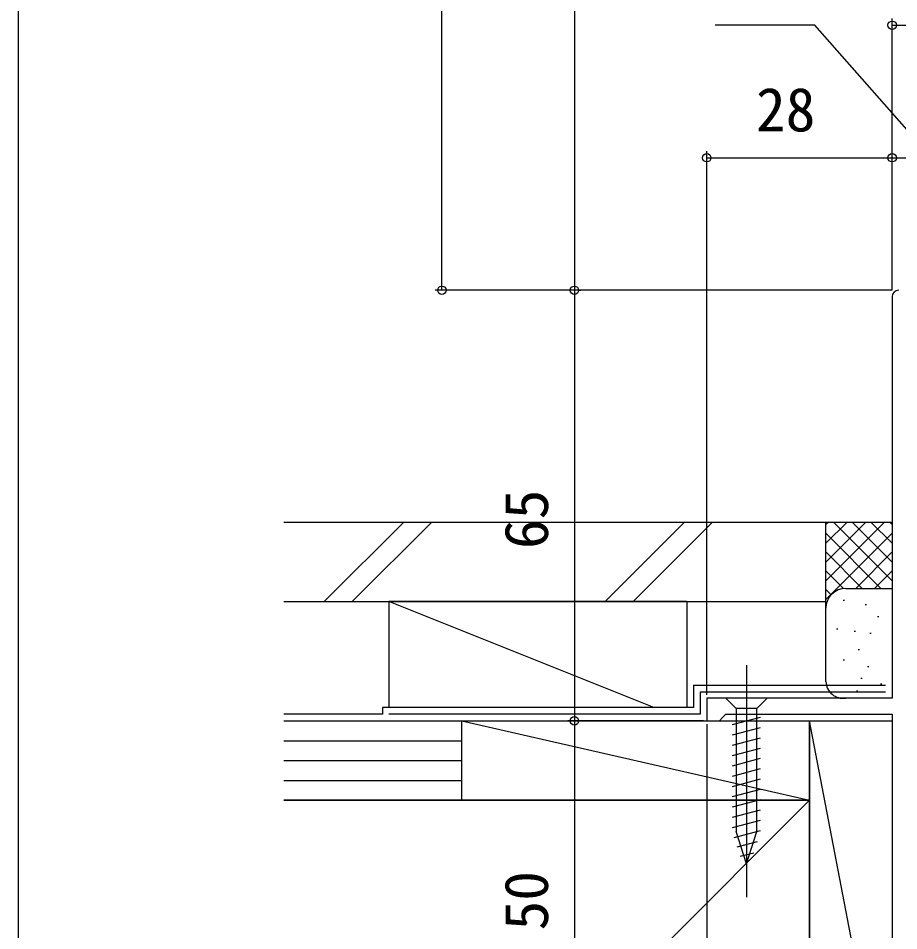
# Model space of a CAD drawing. Units: millimetres, scale not verified. Extents: x -525 to 525, y -783 to 778.
# Drawn here: x -525 to -392, y -468.2 to -330.4 of the extents above; entities that cross this region are included whole.
import ezdxf
from ezdxf.enums import TextEntityAlignment as Align

# ---------------------------------------------------------------- set-up
doc = ezdxf.new("R2010")
doc.units = ezdxf.units.MM
doc.header["$LTSCALE"] = 4
for name, color, linetype in [('0-3_YKK_11', 7, 'Continuous'), ('0-5_YKK_13', 4, 'Continuous'), ('0-7_YKK_D', 6, 'Continuous'), ('0-8_YKK_ZWAK', 7, 'Continuous'), ('0-9_YSS_K', 3, 'Continuous'), ('0-A_YSS_KE', 3, 'Continuous')]:
    doc.layers.add(name, color=color, linetype=linetype)
doc.styles.add('ＭＳ ゴシック', font='')
doc.styles.get('ＭＳ ゴシック').set_extended_font_data('MS Gothic')

msp = doc.modelspace()

# ---------------------------------------------------------------- linework, layer by layer
at = {"layer": '0-3_YKK_11'}
msp.add_lwpolyline([(-393, -372.482), (-393, -433.082), (-421, -433.082), (-421, -436.482), (-419.1, -436.482), (-418.6, -435.982), (-418.1, -435.482), (-393, -435.482), (-393, -486.482), (-391.5, -486.482), (-391.5, -498.982), (-393, -498.982), (-393, -501.482), (-389, -501.482), (-389, -486.482), (-337, -486.482), (-337, -484.682), (-339, -484.682), (-339, -459.982), (-342.3, -459.982)], dxfattribs=at)
msp.add_arc((-392, -372.482), 1, 90.00001, 179.99999, dxfattribs=at)
at = {"layer": '0-5_YKK_13'}
for p, q in [((-415, -428.082), (-415, -463.082)), ((-411.9, -433.082), (-418.1, -433.082)), ((-418.1, -433.082), (-416.55, -434.632)), ((-411.9, -433.082), (-413.45, -434.632)), ((-416.55, -434.632), (-416.55, -453.166)), ((-413.45, -434.632), (-416.55, -434.632)), ((-413.45, -453.166), (-413.45, -434.632)), ((-417.1, -437.058), (-412.9, -435.933)), ((-417.1, -438.611), (-412.9, -437.486)), ((-417.1, -440.164), (-412.9, -439.039)), ((-417.1, -441.717), (-412.9, -440.592)), ((-417.1, -443.27), (-412.9, -442.145)), ((-417.1, -444.823), (-412.9, -443.697)), ((-417.1, -446.376), (-412.9, -445.25)), ((-417.1, -447.929), (-412.9, -446.803)), ((-417.1, -449.482), (-412.9, -448.356)), ((-417.1, -451.035), (-412.9, -449.909)), ((-417.1, -452.587), (-412.9, -451.462)), ((-416.841, -454.071), (-412.9, -453.015)), ((-415, -458.082), (-416.55, -453.166)), ((-415, -458.082), (-413.45, -453.166)), ((-416.39, -455.503), (-413.354, -454.689)), ((-415.938, -456.935), (-413.888, -456.386))]:
    msp.add_line(p, q, dxfattribs=at)
at = {"layer": '0-7_YKK_D'}
for p, q in [((-461, -371.482), (-461, -211.436)), ((-441, -275.96), (-441, -371.482)), ((-393, -371.482), (-393, -330.482)), ((-393, -331.482), (-337, -331.482)), ((-421, -432.582), (-421, -350.482)), ((-393, -370.482), (-393, -350.482)), ((-393, -371.482), (-393, -350.482)), ((-421, -351.482), (-393, -351.482)), ((-393, -351.482), (-381, -351.482)), ((-393, -371.482), (-462, -371.482)), ((-393, -371.482), (-442, -371.482)), ((-441, -371.482), (-441, -436.482)), ((-440.39, -371.482), (-440, -371.482)), ((-421.5, -436.482), (-442, -436.482)), ((-421.5, -436.482), (-442, -436.482)), ((-441, -436.482), (-441, -486.482)), ((-421, -436.982), (-421, -766.482))]:
    msp.add_line(p, q, dxfattribs=at)
msp.add_lwpolyline([(-387, -351.482), (-404.673, -331.482), (-419.719, -331.482)], dxfattribs=at)
for centre in [(-393, -331.482), (-421, -351.482), (-393, -351.482), (-393, -351.482), (-461, -371.482), (-441, -371.482), (-441, -371.482), (-441, -436.482), (-441, -436.482)]:
    msp.add_circle(centre, 0.637, dxfattribs=at)
at = {"layer": '0-8_YKK_ZWAK'}
msp.add_line((-525, 747.3), (-525, -782.7), dxfattribs=at)
at = {"layer": '0-9_YSS_K'}
for p, q in [((-478.78, -418.482), (-466.78, -406.482)), ((-474.537, -418.482), (-462.537, -406.482)), ((-436.353, -418.482), (-424.353, -406.482)), ((-432.111, -418.482), (-420.111, -406.482)), ((-403.001, -406.482), (-393.001, -406.482)), ((-403.001, -419.482), (-403.001, -406.482)), ((-394.143, -406.482), (-403.001, -415.34)), ((-396.971, -406.482), (-403.001, -412.511)), ((-399.8, -406.482), (-403.001, -409.683)), ((-402.628, -406.482), (-403.001, -406.854)), ((-393.001, -415.34), (-401.858, -406.482)), ((-393.001, -412.511), (-399.03, -406.482)), ((-393.001, -409.683), (-396.202, -406.482)), ((-393.001, -406.854), (-393.373, -406.482)), ((-393.001, -408.168), (-403.001, -418.168)), ((-394.687, -416.482), (-403.001, -408.168)), ((-397.515, -416.482), (-403.001, -410.997)), ((-393.001, -410.997), (-398.486, -416.482)), ((-400.326, -416.5), (-403.001, -413.825)), ((-393.001, -413.825), (-395.675, -416.5)), ((-402.206, -417.448), (-403.001, -416.653)), ((-400.001, -416.482), (-393.001, -416.482)), ((-429.001, -434.482), (-469.001, -418.482)), ((-469.001, -418.482), (-469.001, -434.482)), ((-424.001, -418.482), (-469.001, -418.482)), ((-424.001, -418.482), (-424.001, -434.482)), ((-400.196, -418.31), (-400.396, -418.31)), ((-403.001, -430.582), (-403.001, -419.482)), ((-396.857, -418.977), (-397.057, -418.977)), ((-395.001, -420.808), (-395.201, -420.808)), ((-401.197, -422.649), (-401.397, -422.649)), ((-398.526, -422.983), (-398.727, -422.983)), ((-396.19, -423.317), (-396.39, -423.317)), ((-397.924, -425.776), (-398.124, -425.776)), ((-400.196, -427.322), (-400.396, -427.322)), ((-396.524, -428.324), (-396.724, -428.324)), ((-397.545, -430.102), (-397.745, -430.102)), ((-394.541, -430.933), (-394.741, -430.933)), ((-401.197, -431.164), (-401.397, -431.164)), ((-398.193, -431.996), (-398.393, -431.996)), ((-393.301, -433.082), (-400.001, -433.082)), ((-484.893, -436.482), (-458.001, -436.482)), ((-469.001, -436.482), (-424.001, -436.482)), ((-458.001, -448.482), (-458.001, -436.482)), ((-458.001, -436.482), (-405.501, -448.482)), ((-393, -501.482), (-405.501, -436.482)), ((-484.893, -439.482), (-458.001, -439.482)), ((-484.893, -442.482), (-458.001, -442.482)), ((-484.893, -445.482), (-458.001, -445.482)), ((-405.503, -448.482), (-484.893, -527.872)), ((-458.001, -448.482), (-484.893, -448.482))]:
    msp.add_line(p, q, dxfattribs=at)
for points in [[(-458.001, -448.482), (-458.001, -436.482), (-405.501, -436.482), (-405.501, -448.482)], [(-405.501, -501.482), (-405.501, -436.482), (-393.001, -436.482), (-393, -501.482)]]:
    msp.add_lwpolyline(points, close=True, dxfattribs=at)
for centre, radius, start, end in [((-400.001, -419.482), 3, 90, 180), ((-400.393, -430.473), 2.609, 181.73764, 278.65122)]:
    msp.add_arc(centre, radius, start, end, dxfattribs=at)
at = {"layer": '0-A_YSS_KE'}
for p, q in [((-484.893, -406.482), (-403.001, -406.482)), ((-423.001, -431.082), (-394, -431.082)), ((-422.001, -432.082), (-394, -432.082)), ((-470.001, -434.482), (-470.001, -435.482)), ((-470.001, -435.482), (-484.893, -435.482))]:
    msp.add_line(p, q, dxfattribs=at)
for points in [[(-484.893, -418.482), (-403.001, -418.482), (-403.001, -406.482)], [(-423.001, -431.082), (-423.001, -434.482), (-470.001, -434.482)], [(-422.001, -432.082), (-422.001, -435.482), (-469.001, -435.482)], [(-484.893, -448.482), (-405.503, -448.482), (-405.503, -553.482), (-484.893, -553.482)]]:
    msp.add_lwpolyline(points, dxfattribs=at)

# ---------------------------------------------------------------- texts
at = {"layer": '0-7_YKK_D', "style": 'ＭＳ ゴシック'}
msp.add_text('28', height=6.598, dxfattribs=at).set_placement((-413.571, -349.482), align=Align.BOTTOM_LEFT)
for s, p in [('65', (-443, -410.553)), ('50', (-443, -468.13))]:
    msp.add_text(s, height=6.598, rotation=90, dxfattribs=at).set_placement(p, align=Align.BOTTOM_LEFT)

doc.saveas('drawing.dxf')
